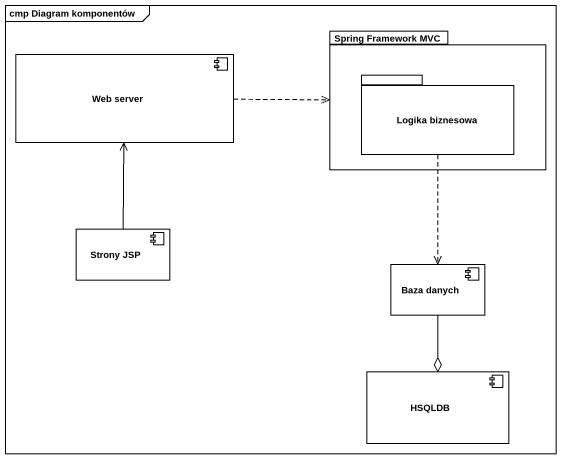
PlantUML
@startuml
mainframe cmp Diagram komponentów
package "Spring Framework MVC" as Spring_Framework_MVC {
  package "Logika biznesowa" as Logika_biznesowa {
  }
}
component "Web server" as Web_server
component "Strony JSP" as Strony_JSP
component "Baza danych" as Baza_danych
component HSQLDB
Web_server .right.> Spring_Framework_MVC
Logika_biznesowa ..> Baza_danych
Strony_JSP -up-> Web_server
Baza_danych --o HSQLDB
@enduml
